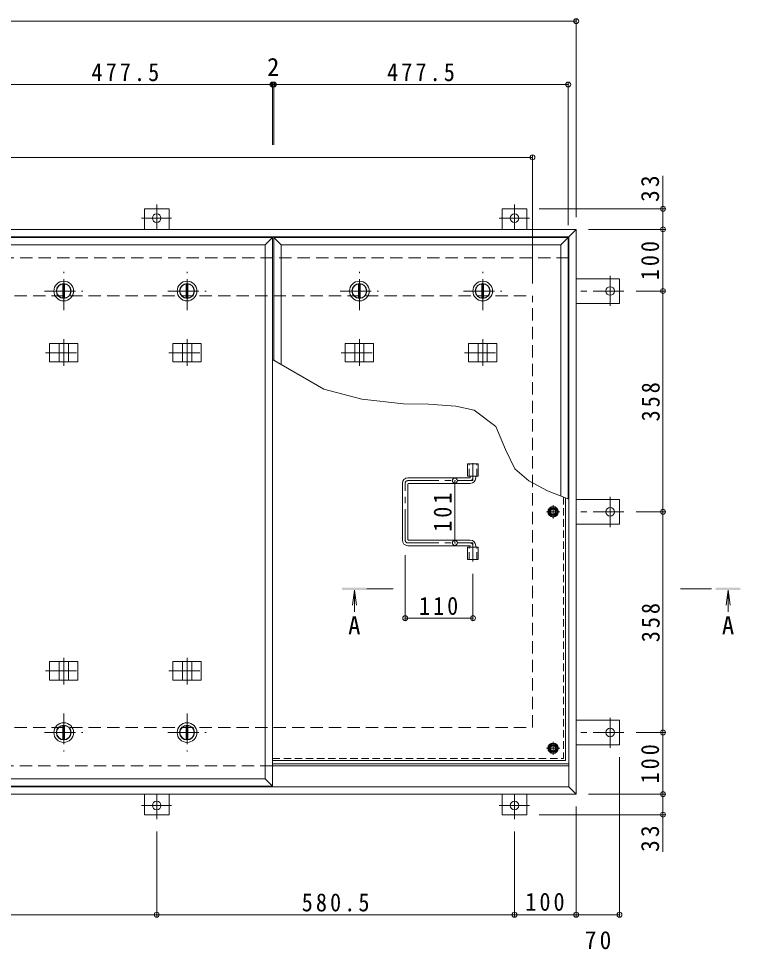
# Model space of a CAD drawing. Units: millimetres at full size, sheet at 1:10. Extents: x -2686 to 2789, y -1962 to 1769.
# Drawn here: x -1345 to -174, y -229 to 1281 of the extents above; entities that cross this region are included whole.
import ezdxf
from ezdxf.enums import TextEntityAlignment as Align

# ---------------------------------------------------------------- set-up
doc = ezdxf.new("R2010")
doc.units = ezdxf.units.MM
doc.header["$LTSCALE"] = 10
doc.header["$PDMODE"] = 32
doc.header["$PDSIZE"] = 8
for name, pattern in [('CHAIN1', [8, 5, -1, 1, -1]), ('DASHED1', [1.8, 1.2, -0.6]), ('DASHED2', [3, 2, -1])]:
    doc.linetypes.add(name, pattern=pattern)
for name, color, linetype, lineweight in [('0-1_躯体', 2, 'DASHED2', 9), ('0-2_仕上', 4, 'Continuous', 9), ('0-3_建具', 4, 'Continuous', 9), ('0-5_寸法', 7, 'Continuous', 9), ('0-6_ハッチ', 6, 'Continuous', 9), ('0-7_021', 5, 'Continuous', 5), ('0-A_061', 3, 'CHAIN1', 9), ('0-B_062', 2, 'Continuous', 9), ('0-C_084', 2, 'Continuous', 9), ('0-E_090', 3, 'Continuous', 9), ('0-F_092', 7, 'Continuous', 9)]:
    doc.layers.add(name, color=color, linetype=linetype, lineweight=lineweight)
doc.styles.add('ＭＳ ゴシック', font='')
doc.styles.get('ＭＳ ゴシック').set_extended_font_data('MS Gothic')

msp = doc.modelspace()

# ---------------------------------------------------------------- linework, layer by layer
at = {"layer": '0-1_躯体'}
for p, q in [((-452.35, 892.92), (-2370.35, 892.92)), ((-2311.35, 830.92), (-511.35, 830.92)), ((-511.35, 130.92), (-511.35, 830.92)), ((-2311.35, 130.92), (-511.35, 130.92)), ((-932.85, 68.92), (-2370.35, 68.92))]:
    msp.add_line(p, q, dxfattribs=at)
at = {"layer": '0-1_躯体', "linetype": 'Continuous'}
msp.add_line((-452.35, 68.92), (-932.85, 68.92), dxfattribs=at)
at = {"layer": '0-2_仕上'}
for p, q in [((-1410.35, 925.92), (-932.85, 925.92)), ((-944.85, 913.92), (-932.85, 925.92)), ((-932.85, 35.92), (-932.85, 925.92)), ((-930.85, 925.92), (-453.35, 925.92)), ((-918.85, 913.92), (-930.85, 925.92)), ((-930.85, 726.94), (-930.85, 925.92)), ((-465.35, 913.92), (-453.35, 925.92)), ((-453.35, 501.69), (-453.35, 925.92)), ((-1398.35, 913.92), (-944.85, 913.92)), ((-944.85, 47.92), (-944.85, 913.92)), ((-918.85, 913.92), (-465.35, 913.92)), ((-918.85, 720.01), (-918.85, 913.92)), ((-465.35, 506.34), (-465.35, 913.92)), ((-800.24, 354.04), (-803.5, 329.26)), ((-800.24, 354.04), (-800.24, 318.44)), ((-800.24, 354.04), (-796.98, 329.26)), ((-194.09, 354.04), (-197.35, 329.26)), ((-194.09, 354.04), (-190.82, 329.26)), ((-194.09, 354.04), (-194.09, 318.44)), ((-1398.35, 47.92), (-944.85, 47.92)), ((-944.85, 47.92), (-932.85, 35.92)), ((-1410.35, 35.92), (-932.85, 35.92))]:
    msp.add_line(p, q, dxfattribs=at)
at = {"layer": '0-2_仕上', "color": 3}
for p, q in [((-616.5, 538.42), (-616.5, 558.42)), ((-616.5, 558.42), (-599.2, 558.42)), ((-599.2, 538.42), (-599.2, 558.42)), ((-616.5, 538.42), (-599.2, 538.42)), ((-616.5, 403.42), (-616.5, 423.42)), ((-616.5, 423.42), (-599.2, 423.42)), ((-599.2, 403.42), (-599.2, 423.42)), ((-616.5, 403.42), (-599.2, 403.42))]:
    msp.add_line(p, q, dxfattribs=at)
at = {"layer": '0-2_仕上', "color": 3, "linetype": 'DASHED1'}
for p, q in [((-614.2, 538.42), (-614.2, 558.42)), ((-601.5, 538.42), (-601.5, 558.42)), ((-614.2, 403.42), (-614.2, 423.42)), ((-601.5, 403.42), (-601.5, 423.42))]:
    msp.add_line(p, q, dxfattribs=at)
at = {"layer": '0-2_仕上', "linetype": 'CHAIN1'}
for p, q in [((-737.24, 356.04), (-780.24, 356.04)), ((-271.08, 356.04), (-214.09, 356.04))]:
    msp.add_line(p, q, dxfattribs=at)
at = {"layer": '0-2_仕上'}
for points in [[(-820.24, 354.04), (-820.24, 358.04), (-780.24, 354.04), (-780.24, 358.04)], [(-214.09, 354.04), (-214.09, 358.04), (-174.09, 354.04), (-174.09, 358.04)]]:
    msp.add_solid(points, dxfattribs=at)
at = {"layer": '0-3_建具', "color": 2}
for p, q in [((-440.35, 938.92), (-2382.35, 938.92)), ((-440.35, 938.92), (-452.35, 926.92)), ((-440.35, 22.92), (-440.35, 938.92)), ((-452.35, 926.92), (-2370.35, 926.92)), ((-452.35, 34.92), (-452.35, 926.92)), ((-452.35, 68.92), (-932.85, 68.92)), ((-452.35, 34.92), (-2370.35, 34.92)), ((-440.35, 22.92), (-452.35, 34.92)), ((-440.35, 22.92), (-2382.35, 22.92))]:
    msp.add_line(p, q, dxfattribs=at)
at = {"layer": '0-3_建具', "linetype": 'CHAIN1'}
for p, q in [((-1271.6, 761.04), (-1271.6, 717.8)), ((-1071.6, 761.04), (-1071.6, 717.8)), ((-792.1, 761.04), (-792.1, 717.8)), ((-592.1, 761.04), (-592.1, 717.8)), ((-1301.01, 738.92), (-1242.19, 738.92)), ((-1101.01, 738.92), (-1042.19, 738.92)), ((-821.51, 738.92), (-762.69, 738.92)), ((-621.51, 738.92), (-562.69, 738.92)), ((-1271.6, 200.81), (-1271.6, 244.04)), ((-1071.6, 200.81), (-1071.6, 244.04)), ((-1301.01, 222.92), (-1242.19, 222.92)), ((-1101.01, 222.92), (-1042.19, 222.92))]:
    msp.add_line(p, q, dxfattribs=at)
at = {"layer": '0-3_建具'}
for p, q in [((-1294.69, 753.92), (-1294.69, 723.92)), ((-1294.69, 753.92), (-1248.51, 753.92)), ((-1279.1, 753.92), (-1279.1, 723.92)), ((-1264.1, 753.92), (-1264.1, 723.92)), ((-1248.51, 753.92), (-1248.51, 723.92)), ((-1094.69, 753.92), (-1094.69, 723.92)), ((-1094.69, 753.92), (-1048.51, 753.92)), ((-1079.1, 753.92), (-1079.1, 723.92)), ((-1064.1, 753.92), (-1064.1, 723.92)), ((-1048.51, 753.92), (-1048.51, 723.92)), ((-815.19, 753.92), (-815.19, 723.92)), ((-815.19, 753.92), (-769.01, 753.92)), ((-799.6, 753.92), (-799.6, 723.92)), ((-784.6, 753.92), (-784.6, 723.92)), ((-769.01, 753.92), (-769.01, 723.92)), ((-615.19, 753.92), (-615.19, 723.92)), ((-615.19, 753.92), (-569.01, 753.92)), ((-599.6, 753.92), (-599.6, 723.92)), ((-584.6, 753.92), (-584.6, 723.92)), ((-569.01, 753.92), (-569.01, 723.92)), ((-1294.69, 723.92), (-1248.51, 723.92)), ((-1094.69, 723.92), (-1048.51, 723.92)), ((-815.19, 723.92), (-769.01, 723.92)), ((-615.19, 723.92), (-569.01, 723.92)), ((-1294.69, 207.92), (-1294.69, 237.92)), ((-1294.69, 237.92), (-1248.51, 237.92)), ((-1279.1, 207.92), (-1279.1, 237.92)), ((-1264.1, 207.92), (-1264.1, 237.92)), ((-1248.51, 207.92), (-1248.51, 237.92)), ((-1094.69, 207.92), (-1094.69, 237.92)), ((-1094.69, 237.92), (-1048.51, 237.92)), ((-1079.1, 207.92), (-1079.1, 237.92)), ((-1064.1, 207.92), (-1064.1, 237.92)), ((-1048.51, 207.92), (-1048.51, 237.92)), ((-1294.69, 207.92), (-1248.51, 207.92)), ((-1094.69, 207.92), (-1048.51, 207.92))]:
    msp.add_line(p, q, dxfattribs=at)
at = {"layer": '0-5_寸法'}
for p, q in [((-299.63, 972.12), (-299.63, 1025.88)), ((-849.49, 679.96), (-932.85, 728.09)), ((-299.63, -10.28), (-299.63, -70.62))]:
    msp.add_line(p, q, dxfattribs=at)
for points in [[(-720.29, 655.88), (-788.05, 663.5), (-849.49, 679.96)], [(-555.05, 581.79), (-570.86, 619.25), (-605.83, 645.47), (-635.79, 652.13), (-679.91, 655.46), (-720.29, 655.88)], [(-517.12, 531.1), (-539.69, 550.34), (-555.05, 581.79)], [(-452.35, 501.31), (-486.89, 514.68), (-517.12, 531.1)]]:
    msp.add_lwpolyline(points, dxfattribs=at)
at = {"layer": '0-6_ハッチ', "linetype": 'CHAIN1'}
for p, q in [((-607.85, 559.8), (-607.85, 531.42)), ((-713.34, 531.42), (-607.85, 531.42)), ((-717.85, 434.93), (-717.85, 526.91)), ((-713.34, 430.42), (-607.85, 430.42)), ((-607.85, 400.54), (-607.85, 430.42))]:
    msp.add_line(p, q, dxfattribs=at)
at = {"layer": '0-6_ハッチ'}
for p, q in [((-613.35, 535.92), (-713.35, 535.92)), ((-612.35, 536.92), (-612.35, 538.42)), ((-603.35, 535.92), (-603.35, 538.42)), ((-722.35, 434.92), (-722.35, 526.92)), ((-713.35, 435.92), (-713.35, 525.92)), ((-712.35, 526.92), (-612.35, 526.92)), ((-613.35, 425.92), (-713.35, 425.92)), ((-712.35, 434.92), (-612.35, 434.92)), ((-612.35, 424.92), (-612.35, 423.42)), ((-603.35, 425.92), (-603.35, 423.42)), ((-932.85, 71.92), (-452.35, 71.92)), ((-932.85, 68.92), (-452.35, 68.92))]:
    msp.add_line(p, q, dxfattribs=at)
for centre, radius, start, end in [((-713.35, 526.92), 9, 90, 180), ((-613.35, 536.92), 1, 270, 0), ((-612.35, 535.92), 9, 270, 0), ((-712.35, 525.92), 1, 90, 180), ((-713.35, 434.92), 9, 180, 270), ((-712.35, 435.92), 1, 180, 270), ((-613.35, 424.92), 1, 0, 90), ((-612.35, 425.92), 9, 0, 90)]:
    msp.add_arc(centre, radius, start, end, dxfattribs=at)
at = {"layer": '0-6_ハッチ', "linetype": 'CHAIN1'}
for centre, radius, start, end in [((-713.34, 526.91), 4.51, 90, 180), ((-612.35, 535.92), 4.5, 270.29569, 0), ((-713.34, 434.93), 4.51, 180, 270), ((-612.35, 425.92), 4.5, 0, 89.70431)]:
    msp.add_arc(centre, radius, start, end, dxfattribs=at)
at = {"layer": '0-7_021'}
for centre, radius in [((-477.85, 480.92), 5), ((-477.85, 480.92), 4.19), ((-477.85, 97.42), 5), ((-477.85, 97.42), 4.19)]:
    msp.add_circle(centre, radius, dxfattribs=at)
at = {"layer": '0-A_061', "linetype": 'DASHED1'}
for p in [(-461.05, 504.68), (-932.85, 80.62)]:
    msp.add_line(p, (-461.05, 80.62), dxfattribs=at)
at = {"layer": '0-A_061', "linetype": 'Continuous'}
for q in [(-457.85, 503.44), (-932.85, 77.42)]:
    msp.add_line((-457.85, 77.42), q, dxfattribs=at)
at = {"layer": '0-A_061'}
for p, q in [((-477.85, 470.24), (-477.85, 491.6)), ((-467.17, 480.92), (-488.53, 480.92)), ((-477.85, 86.74), (-477.85, 108.1)), ((-467.17, 97.42), (-488.53, 97.42))]:
    msp.add_line(p, q, dxfattribs=at)
at = {"layer": '0-B_062'}
for p, q in [((-485.35, 480.92), (-481.6, 487.42)), ((-481.6, 487.42), (-474.1, 487.42)), ((-470.35, 480.92), (-474.1, 487.42)), ((-470.35, 480.92), (-474.1, 474.42)), ((-485.35, 97.42), (-481.6, 103.92)), ((-481.6, 103.92), (-474.1, 103.92)), ((-470.35, 97.42), (-474.1, 103.92)), ((-470.35, 97.42), (-474.1, 90.92))]:
    msp.add_line(p, q, dxfattribs=at)
for points in [[(-485.35, 480.92), (-481.6, 474.42), (-474.1, 474.42)], [(-485.35, 97.42), (-481.6, 90.92), (-474.1, 90.92)]]:
    msp.add_lwpolyline(points, dxfattribs=at)
for centre, radius in [((-477.85, 480.92), 8.5), ((-477.85, 480.92), 6.5), ((-477.85, 97.42), 8.5), ((-477.85, 97.42), 6.5)]:
    msp.add_circle(centre, radius, dxfattribs=at)
at = {"layer": '0-C_084', "linetype": 'CHAIN1'}
for p, q in [((-1271.6, 807.92), (-1271.6, 869.92)), ((-1071.6, 807.92), (-1071.6, 869.92)), ((-792.1, 807.92), (-792.1, 869.92)), ((-592.1, 807.92), (-592.1, 869.92)), ((-1302.6, 838.92), (-1240.6, 838.92)), ((-1102.6, 838.92), (-1040.6, 838.92)), ((-823.1, 838.92), (-761.1, 838.92)), ((-623.1, 838.92), (-561.1, 838.92)), ((-1271.6, 153.92), (-1271.6, 91.92)), ((-1071.6, 153.92), (-1071.6, 91.92)), ((-1302.6, 122.92), (-1240.6, 122.92)), ((-1102.6, 122.92), (-1040.6, 122.92))]:
    msp.add_line(p, q, dxfattribs=at)
at = {"layer": '0-C_084'}
for p, q in [((-1273.1, 850.33), (-1273.1, 827.52)), ((-1270.1, 850.33), (-1270.1, 827.52)), ((-1073.1, 850.33), (-1073.1, 827.52)), ((-1070.1, 850.33), (-1070.1, 827.52)), ((-793.6, 850.33), (-793.6, 827.52)), ((-790.6, 850.33), (-790.6, 827.52)), ((-593.6, 850.33), (-593.6, 827.52)), ((-590.6, 850.33), (-590.6, 827.52)), ((-1273.1, 111.52), (-1273.1, 134.33)), ((-1270.1, 111.52), (-1270.1, 134.33)), ((-1073.1, 111.52), (-1073.1, 134.33)), ((-1070.1, 111.52), (-1070.1, 134.33))]:
    msp.add_line(p, q, dxfattribs=at)
for centre, radius in [((-1271.6, 838.92), 16), ((-1271.6, 838.92), 12), ((-1271.6, 838.92), 11.5), ((-1071.6, 838.92), 16), ((-1071.6, 838.92), 12), ((-1071.6, 838.92), 11.5), ((-792.1, 838.92), 16), ((-792.1, 838.92), 12), ((-792.1, 838.92), 11.5), ((-592.1, 838.92), 16), ((-592.1, 838.92), 12), ((-592.1, 838.92), 11.5), ((-1271.6, 122.92), 16), ((-1071.6, 122.92), 16), ((-1271.6, 122.92), 12), ((-1271.6, 122.92), 11.5), ((-1071.6, 122.92), 12), ((-1071.6, 122.92), 11.5)]:
    msp.add_circle(centre, radius, dxfattribs=at)
at = {"layer": '0-E_090'}
for p, q in [((-1140.85, 938.92), (-1140.85, 972.12)), ((-1140.85, 972.12), (-1100.85, 972.12)), ((-1100.85, 938.92), (-1100.85, 972.12)), ((-560.35, 972.12), (-520.35, 972.12)), ((-560.35, 938.92), (-560.35, 972.12)), ((-520.35, 938.92), (-520.35, 972.12)), ((-440.35, 858.92), (-370.15, 858.92)), ((-370.15, 858.92), (-370.15, 818.92)), ((-440.35, 818.92), (-370.15, 818.92)), ((-440.35, 500.92), (-370.15, 500.92)), ((-370.15, 460.92), (-370.15, 500.92)), ((-440.35, 460.92), (-370.15, 460.92)), ((-440.35, 142.92), (-370.15, 142.92)), ((-370.15, 102.92), (-370.15, 142.92)), ((-440.35, 102.92), (-370.15, 102.92)), ((-1140.85, 22.92), (-1140.85, -10.28)), ((-1100.85, 22.92), (-1100.85, -10.28)), ((-560.35, 22.92), (-560.35, -10.28)), ((-520.35, 22.92), (-520.35, -10.28)), ((-1140.85, -10.28), (-1100.85, -10.28)), ((-560.35, -10.28), (-520.35, -10.28))]:
    msp.add_line(p, q, dxfattribs=at)
at = {"layer": '0-E_090', "linetype": 'CHAIN1'}
for p, q in [((-1120.85, 979.28), (-1120.85, 939.12)), ((-540.35, 979.28), (-540.35, 939.12)), ((-1145.69, 957.12), (-1096.8, 957.12)), ((-565.19, 957.12), (-516.3, 957.12)), ((-385.15, 863.76), (-385.15, 814.88)), ((-362.99, 838.92), (-440.35, 838.92)), ((-385.15, 456.08), (-385.15, 504.97)), ((-362.99, 480.92), (-440.35, 480.92)), ((-385.15, 98.08), (-385.15, 146.97)), ((-362.99, 122.92), (-440.35, 122.92)), ((-1120.85, -17.43), (-1120.85, 22.72)), ((-540.35, -17.43), (-540.35, 22.72)), ((-1145.69, 4.72), (-1096.8, 4.72)), ((-565.19, 4.72), (-516.3, 4.72))]:
    msp.add_line(p, q, dxfattribs=at)
at = {"layer": '0-E_090'}
for centre in [(-1120.85, 957.12), (-540.35, 957.12), (-385.15, 838.92), (-385.15, 480.92), (-385.15, 122.92), (-1120.85, 4.72), (-540.35, 4.72)]:
    msp.add_circle(centre, 7, dxfattribs=at)
at = {"layer": '0-F_092'}
for p, q in [((-2382.35, 1276.64), (-440.35, 1276.64)), ((-440.35, 1279.64), (-440.35, 958.92)), ((-1410.35, 1173.84), (-932.85, 1173.84)), ((-932.85, 1176.84), (-932.85, 1076.2)), ((-932.85, 1173.84), (-930.85, 1173.84)), ((-930.85, 1176.84), (-930.85, 1076.2)), ((-930.85, 1173.84), (-453.35, 1173.84)), ((-453.35, 1176.84), (-453.35, 945.92)), ((-511.35, 1058.64), (-511.35, 850.92)), ((-2311.35, 1055.64), (-511.35, 1055.64)), ((-296.63, 972.12), (-500.35, 972.12)), ((-299.63, 938.92), (-299.63, 972.12)), ((-296.63, 938.92), (-420.35, 938.92)), ((-299.63, 938.92), (-299.63, 838.92)), ((-296.63, 838.92), (-342.99, 838.92)), ((-299.63, 480.92), (-299.63, 838.92)), ((-637.12, 430.42), (-637.12, 531.42)), ((-296.63, 480.92), (-342.99, 480.92)), ((-299.63, 122.92), (-299.63, 480.92)), ((-717.85, 305.27), (-717.85, 410.42)), ((-607.85, 305.27), (-607.85, 380.54)), ((-607.85, 308.27), (-717.85, 308.27)), ((-296.63, 122.92), (-342.99, 122.92)), ((-299.63, 122.92), (-299.63, 22.92)), ((-370.15, -175.53), (-370.15, 82.92)), ((-296.63, 22.92), (-420.35, 22.92)), ((-299.63, 22.92), (-299.63, -10.28)), ((-440.35, -175.53), (-440.35, 2.92)), ((-296.63, -10.28), (-500.35, -10.28)), ((-1120.85, -175.53), (-1120.85, -37.43)), ((-540.35, -175.53), (-540.35, -37.43)), ((-1701.85, -172.53), (-1120.85, -172.53)), ((-1120.85, -172.53), (-540.35, -172.53)), ((-540.35, -172.53), (-440.35, -172.53)), ((-440.35, -172.53), (-370.15, -172.53))]:
    msp.add_line(p, q, dxfattribs=at)
for p in [(-440.35, 1276.64), (-932.85, 1173.84), (-930.85, 1173.84), (-453.35, 1173.84), (-511.35, 1055.64), (-299.63, 972.12), (-299.63, 938.92), (-299.63, 838.92), (-637.12, 531.42), (-299.63, 480.92), (-637.12, 430.42), (-717.85, 308.27), (-607.85, 308.27), (-299.63, 122.92), (-299.63, 22.92), (-299.63, -10.28), (-1120.85, -172.53), (-540.35, -172.53), (-440.35, -172.53), (-370.15, -172.53)]:
    msp.add_point(p, dxfattribs=at)

# ---------------------------------------------------------------- texts
at = {"layer": '0-5_寸法', "color": 2, "style": 'ＭＳ ゴシック'}
for p in [(-810.24, 273.34), (-204.09, 273.34)]:
    msp.add_text('A', height=29.33, dxfattribs=at).set_placement(p, align=Align.BOTTOM_LEFT)
at = {"layer": '0-F_092', "color": 2, "style": 'ＭＳ ゴシック'}
msp.add_text('2', height=29.33, dxfattribs=at).set_placement((-941.85, 1178.84), align=Align.BOTTOM_LEFT)
at = {"layer": '0-F_092', "color": 2, "char_height": 29.33, "attachment_point": 7, "style": 'ＭＳ ゴシック'}
for s, insert in [('\\T1.28;\\W0.9;477.5', (-1226.6, 1178.84)), ('\\T1.28;\\W0.9;477.5', (-747.1, 1178.84)), ('\\T1.27;\\W0.9;110', (-695.35, 313.27)), ('\\T1.28;\\W0.9;580.5', (-885.6, -167.53)), ('\\T1.27;\\W0.9;100', (-522.85, -166.53)), ('\\T1.27;\\W0.95;70', (-426.5, -228.71))]:
    msp.add_mtext(s, dxfattribs=dict(at, insert=insert))
at = {"layer": '0-F_092', "color": 2, "char_height": 29.33, "attachment_point": 7, "rotation": 90, "style": 'ＭＳ ゴシック'}
for s, insert in [('\\T1.27;\\W0.95;33', (-305.63, 983.38)), ('\\T1.27;\\W0.9;100', (-305.63, 856.42)), ('\\T1.27;\\W0.9;358', (-304.63, 627.42)), ('\\T1.27;\\W0.9;101', (-642.12, 448.42)), ('\\T1.27;\\W0.9;358', (-304.63, 269.42)), ('\\T1.27;\\W0.9;100', (-305.63, 40.42)), ('\\T1.27;\\W0.95;33', (-305.63, -70.62))]:
    msp.add_mtext(s, dxfattribs=dict(at, insert=insert))

doc.saveas('drawing.dxf')
